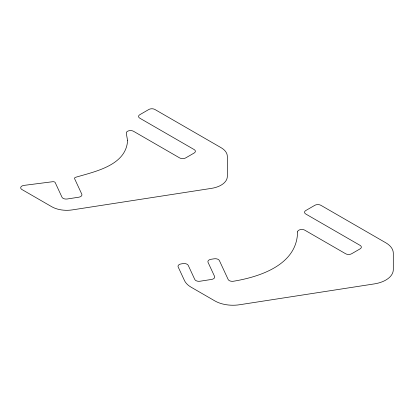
<?xml version="1.0" encoding="UTF-8"?>
<svg xmlns="http://www.w3.org/2000/svg" width="414" height="414" viewBox="0 0 414 414"><rect width="100%" height="100%" fill="white"/><g stroke="black" fill="none" stroke-linecap="round" stroke-linejoin="round"><path stroke-width="0.62" d="M127.584 140.641C126.042 165.455 94.977 171.556 75.85 177.223A2.132 1.232 0 0 0 74.598 178.682L81.796 194.187A4.269 2.463 0 0 1 78.779 197.204L67.234 198.989A4.269 2.463 0 0 1 62.007 197.25L55.212 182.6A2.132 1.232 0 0 0 52.583 181.73L24.224 185.358A4.269 2.463 0 0 0 20.897 187.045A4.269 2.463 0 0 0 21.947 189.529L51.703 206.705A21.337 12.322 0 0 0 72.31 209.893L211.507 188.36A21.337 12.322 0 0 0 227.322 176.462L227.322 156.399A21.337 12.322 0 0 0 221.071 147.684L154.898 109.477A4.269 2.463 0 0 0 148.859 109.477L139.808 114.704A4.269 2.463 0 0 0 139.808 118.192L194.13 149.552A4.269 2.463 0 0 1 194.13 153.035L185.679 157.915A4.269 2.463 0 0 1 179.645 157.915L133.546 131.3A4.269 2.463 0 0 0 128.547 130.86A4.269 2.463 0 0 0 126.332 133.484L127.584 140.641M297.568 231.912C297.149 264.717 260.209 276.775 233.532 281.23A4.269 2.463 0 0 1 228.176 279.512L219.373 260.546A4.269 2.463 0 0 0 214.147 258.802L211.042 259.283A4.269 2.463 0 0 0 208.025 262.3L214.576 276.423A4.269 2.463 0 0 1 211.559 279.44L200.019 281.23A4.269 2.463 0 0 1 194.792 279.486L188.235 265.364A4.269 2.463 0 0 0 183.009 263.62L181.166 263.904A4.269 2.463 0 0 0 178.149 266.921L184.484 280.563A25.606 14.785 0 0 0 191.108 287.192L214.876 300.916A25.606 14.785 0 0 0 239.613 304.74L374.323 283.9A25.606 14.785 0 0 0 393.3 269.623L393.3 253.244A25.606 14.785 0 0 0 385.801 242.79L320.876 205.303A4.269 2.463 0 0 0 314.837 205.303L305.786 210.529A4.269 2.463 0 0 0 305.786 214.017L360.102 245.378A4.269 2.463 0 0 1 360.102 248.861L351.657 253.741A4.269 2.463 0 0 1 345.618 253.741L304.854 230.205A4.269 2.463 0 0 0 300.228 229.666A4.269 2.463 0 0 0 297.568 231.912"/></g></svg>
